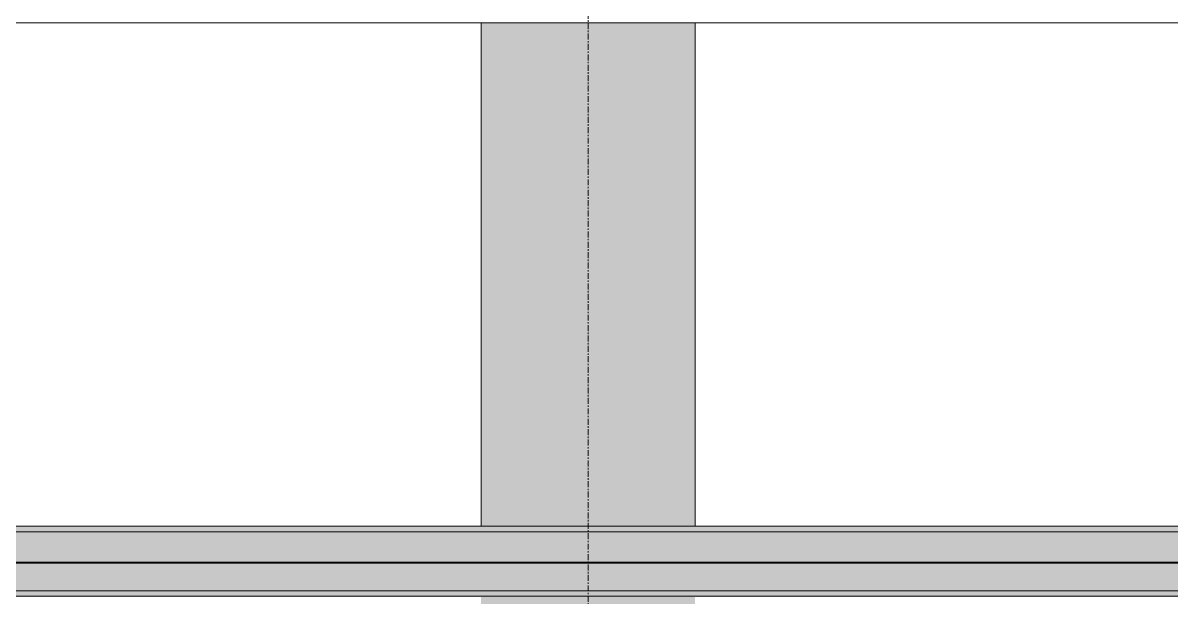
# Model space of a CAD drawing. Header units: inches. Extents: x 20426 to 92531, y -195 to 750.
# Drawn here: x 24981.7 to 25078.2, y 238.5 to 286.8 of the extents above; entities that cross this region are included whole.
import ezdxf

# ---------------------------------------------------------------- set-up
doc = ezdxf.new("R2010")
doc.units = ezdxf.units.IN
doc.header["$MEASUREMENT"] = 0
doc.linetypes.add('Grid Line 1_2_', pattern=[0.875, 0.5, -0.125, 0.125, -0.125])
for name, color, linetype, lineweight in [('S-BEAM', 12, 'Continuous', 9), ('S-COLS', 52, 'Continuous', 9), ('S-GRID', 1, 'Continuous', 9)]:
    doc.layers.add(name, color=color, linetype=linetype, lineweight=lineweight)

# ---------------------------------------------------------------- blocks, each defined once
blk = doc.blocks.new('Girt_Z - 8_D-757207-Elevation - South')
at = {"layer": 'S-BEAM'}
h = blk.add_hatch(color=256, dxfattribs=at)
h.paths.add_polyline_path([(25949.144, 244), (25971.39, 244), (25971.39, 244.482), (25890.946, 244.482), (25890.946, 244), (25914.586, 244)], flags=0)
h.paths.add_polyline_path([(24774.172, 244), (25830.802, 244), (25830.802, 244.482), (22795.772, 244.482), (22795.772, 244), (24765.533, 244)], flags=0)
h = blk.add_hatch(color=256, dxfattribs=at)
h.paths.add_polyline_path([(25707.238, 241.633), (25830.802, 241.633), (25830.802, 244), (22795.772, 244), (22795.772, 241.633), (25672.68, 241.633)], flags=0)
h.paths.add_polyline_path([(25925.063, 241.633), (25925.063, 242.125), (25971.39, 242.125), (25971.39, 244), (25890.946, 244), (25890.946, 241.633), (25914.586, 241.633)], flags=0)
h = blk.add_hatch(color=256, dxfattribs=at)
h.paths.add_polyline_path([(24808.73, 241.445), (25830.802, 241.47), (25830.802, 241.633), (22795.772, 241.633), (22795.772, 241.445), (24774.172, 241.445)], flags=0)
h.paths.add_polyline_path([(25925.063, 241.445), (25925.063, 241.633), (25890.946, 241.63), (25890.946, 241.445), (25914.586, 241.445)], flags=0)
h = blk.add_hatch(color=256, dxfattribs=at)
h.paths.add_polyline_path([(24843.288, 241.37), (25830.802, 241.409), (25830.802, 241.445), (22795.772, 241.408), (22795.772, 241.37), (24808.73, 241.37)], flags=0)
h.paths.add_polyline_path([(25925.063, 241.37), (25925.063, 241.445), (25890.946, 241.408), (25890.946, 241.37), (25914.586, 241.37)], flags=0)
h = blk.add_hatch(color=256, dxfattribs=at)
h.paths.add_polyline_path([(25629.482, 239.051), (25672.765, 239.051), (25672.765, 241.25), (25830.802, 241.25), (25830.802, 241.37), (22795.772, 241.37), (22795.772, 241.25), (22810.015, 241.25), (22810.015, 239.051), (25620.843, 239.051)], flags=0)
h.paths.add_polyline_path([(25890.946, 241.25), (25925.063, 241.25), (25925.063, 241.37), (25890.946, 241.37)], flags=0)
for points in [[(24635.94, 238.602), (25672.765, 238.602), (25672.765, 239.051), (22810.015, 239.051), (22810.015, 238.602), (24566.824, 238.602)], [(25672.765, 238.518), (25672.765, 238.602), (22810.015, 238.602), (22810.015, 238.518), (25672.68, 238.518)]]:
    blk.add_hatch(color=256, dxfattribs=at).paths.add_polyline_path(points, flags=0)
for p, q in [((22795.772, 244.482), (25830.802, 244.482)), ((22795.772, 244), (25830.802, 244)), ((22795.772, 241.445), (25830.802, 241.445)), ((22795.772, 241.37), (25830.802, 241.37)), ((22810.015, 239.051), (25672.765, 239.051)), ((22810.015, 238.602), (25672.765, 238.602))]:
    blk.add_line(p, q, dxfattribs=at)
blk = doc.blocks.new('Girt_Z - 8_D-V30-Elevation - South')
at = {"layer": 'S-BEAM'}
blk.add_line((22795.772, 286.768), (25971.39, 286.768), dxfattribs=at)

msp = doc.modelspace()

# ---------------------------------------------------------------- hatches: boundary and pattern name
at = {"layer": 'S-COLS'}
h = msp.add_hatch(color=256, dxfattribs=at)
h.paths.add_polyline_path([(25026.214, 2.244), (25026.214, 45.518), (25020.214, 45.518), (25020.214, 2.244)], flags=0)
h.paths.add_polyline_path([(25032.214, 2.244), (25038.214, 2.244), (25038.214, 45.518), (25032.214, 45.518), (25032.214, 20.133)], flags=0)
h.paths.add_polyline_path([(25020.214, 48.555), (25026.214, 48.555), (25026.214, 93.768), (25020.214, 93.768), (25020.214, 57.638)], flags=0)
h.paths.add_polyline_path([(25032.214, 48.555), (25038.214, 48.555), (25038.214, 93.768), (25032.214, 93.768), (25032.214, 52.95)], flags=0)
h.paths.add_polyline_path([(25020.214, 196.232), (25038.214, 196.232), (25038.214, 238.518), (25020.214, 238.518), (25020.214, 207.659)], flags=0)
h.paths.add_polyline_path([(25020.214, 244.482), (25038.214, 244.482), (25038.214, 286.768), (25020.214, 286.768), (25020.214, 245.165)], flags=0)
h.paths.add_polyline_path([(25020.214, 292.732), (25038.214, 292.732), (25038.214, 325.204), (25020.214, 325.204), (25020.214, 320.175)], flags=0)

# ---------------------------------------------------------------- linework, layer by layer
for p, q in [((25020.214, 244.482), (25020.214, 286.768)), ((25038.214, 286.768), (25038.214, 244.482))]:
    msp.add_line(p, q, dxfattribs=at)
at = {"layer": 'S-GRID', "linetype": 'Grid Line 1_2_'}
msp.add_line((25029.214, -132), (25029.214, 573.765), dxfattribs=at)

# ---------------------------------------------------------------- block references
at = {"layer": 'S-BEAM'}
for name in ['Girt_Z - 8_D-V30-Elevation - South', 'Girt_Z - 8_D-757207-Elevation - South']:
    msp.add_blockref(name, (1943.324, 0), dxfattribs=at)

doc.saveas('drawing.dxf')
